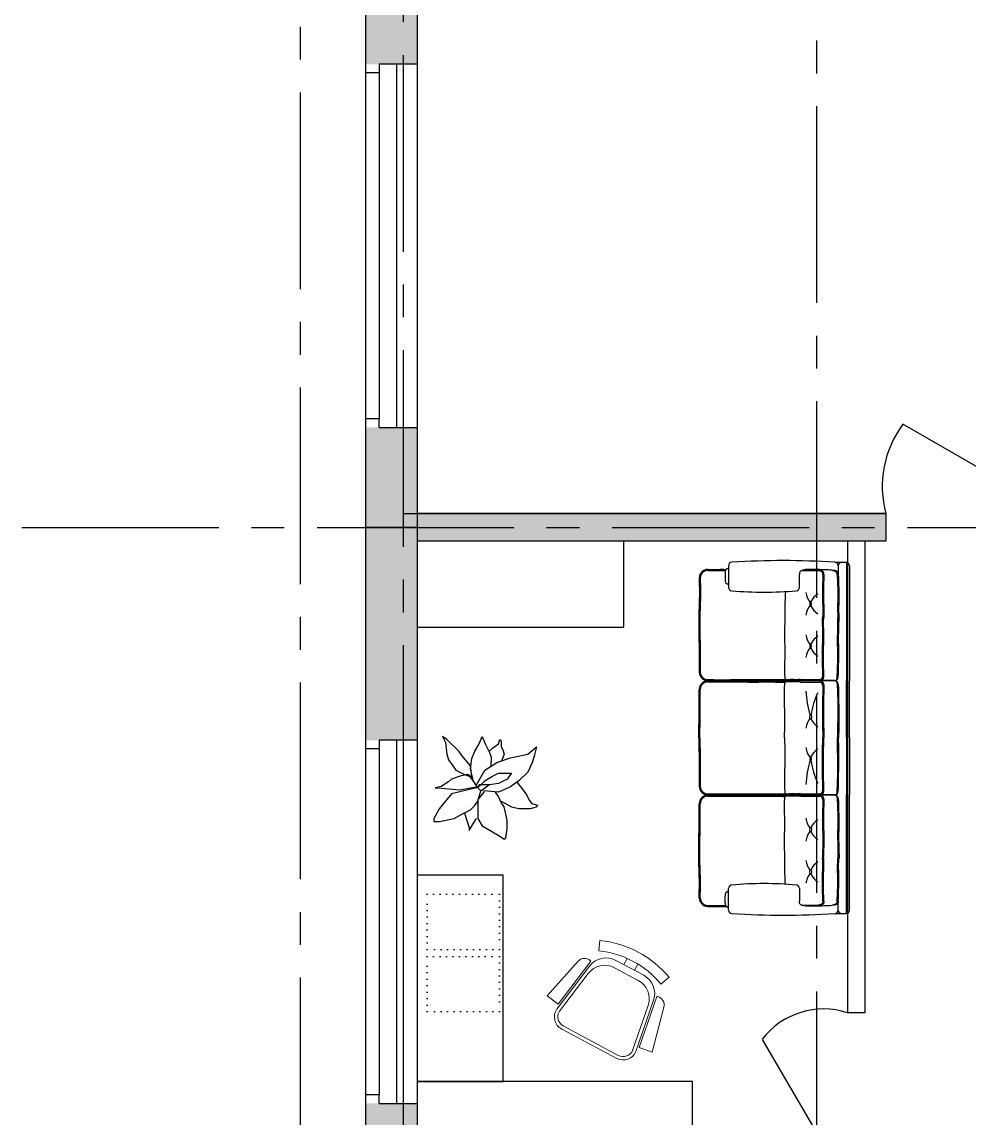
# Model space of a CAD drawing. Header units: millimetres. Extents: x -257254 to 390979, y -202328 to 355504.
# Drawn here: x 90014 to 95515, y 84244 to 90613 of the extents above; entities that cross this region are included whole.
import ezdxf

# ---------------------------------------------------------------- set-up
doc = ezdxf.new("R2010")
doc.units = ezdxf.units.MM
doc.linetypes.add('CENTER2', pattern=[28.575, 19.05, -3.175, 3.175, -3.175])
doc.linetypes.add('DOT2', pattern=[0.125, 0, -0.125])
doc.layers.get('0').update_dxf_attribs({"lineweight": 25})
for name, color, linetype in [('МЕБЕЛЬ', 104, 'Continuous'), ('Окна', 4, 'Continuous'), ('оси', 1, 'CENTER2')]:
    doc.layers.add(name, color=color, linetype=linetype)

msp = doc.modelspace()

# ---------------------------------------------------------------- hatches: boundary and pattern name
h = msp.add_hatch()
h.set_pattern_fill('AR-SAND', color=256, scale=5)
h.paths.add_polyline_path([(100929.24832, 88821.75325), (100850.70266, 88821.69861), (100850.01028, 88771.69811), (100628.78247, 88771.54421), (100629.02596, 88096.14076), (100929.02596, 88096.14076)])
h.paths.add_polyline_path([(92309.02596, 95656.14076), (92009.02596, 95656.14076), (92009.02596, 90976.14076), (92309.02596, 90976.14076)])
h.paths.add_polyline_path([(92309.02596, 90976.14076), (92009.02596, 90976.14076), (92009.02596, 90317.36501), (92009.02596, 90317.36501), (92009.02596, 90367.36501), (92309.02596, 90367.36501)])
h.paths.add_polyline_path([(92309.02596, 88257.36501), (92009.02596, 88257.36501), (92009.02596, 88307.36501), (92009.02596, 88307.36501), (92009.02596, 87676.14076), (92309.02596, 87676.14076)])
h.paths.add_polyline_path([(92309.02596, 87676.14076), (92009.02596, 87676.14076), (92009.02596, 86389.24498), (92009.02596, 86389.24498), (92009.02596, 86439.24498), (92309.02596, 86439.24498)])
h.paths.add_polyline_path([(92309.02596, 84329.24498), (92009.02596, 84329.24498), (92009.02596, 84379.24498), (92009.02596, 83476.14076), (92309.02596, 83476.14076)])
h.paths.add_polyline_path([(92309.02596, 83396.14076), (92229.02596, 83476.14076), (92009.02596, 83476.14076), (92009.02596, 82389.04443), (92009.02596, 82389.04443), (92009.02596, 82439.04443), (92309.02596, 82439.04443)])
h.paths.add_polyline_path([(92309.02596, 80329.04443), (92009.02596, 80329.04443), (92009.02596, 80379.04443), (92009.02596, 79356.14076), (92229.02596, 79356.14076), (92309.02596, 79856.14076)])
h.paths.add_polyline_path([(100928.64347, 80421.75283), (100849.8365, 80421.698), (100849.87129, 80371.69802), (100628.64347, 80371.54411), (100629.02596, 79356.14076), (100929.02596, 79356.14076)])
h.paths.add_polyline_path([(100929.02596, 83056.14076), (100629.02596, 83056.14076), (100628.62097, 82641.54475), (100847.95654, 82641.69733), (100848.32688, 82591.69758), (100928.95652, 82591.75367)])
h.paths.add_polyline_path([(100929.02596, 91456.14076), (100629.02596, 91456.14076), (100629.02596, 91141.54495), (100848.36153, 91141.69754), (100848.39631, 91091.69755), (100929.02596, 91091.75364)])
at = {"ltscale": 50}
h = msp.add_hatch(color=256, dxfattribs=at)
h.dxf.hatch_style = 1
h.paths.add_polyline_path([(94329.02596, 87756.14076), (93083.39511, 87756.14076), (92309.02596, 87756.14076), (92309.02596, 87676.14076), (94329.02596, 87676.14076)])
h.paths.add_polyline_path([(94329.02596, 87676.14076), (92309.02596, 87676.14076), (92309.02596, 87596.14076), (93083.39511, 87596.14076), (94329.02596, 87596.14076)])
h.paths.add_polyline_path([(95031.69053, 87756.14076), (94329.02596, 87756.14076), (94329.02596, 87676.14076), (95031.69053, 87676.14076)])
h.paths.add_polyline_path([(95031.69053, 87676.14076), (94329.02596, 87676.14076), (94329.02596, 87596.14076), (95031.69053, 87596.14076)])
h.paths.add_polyline_path([(96349.02596, 87756.14076), (96031.69053, 87756.14076), (96031.69053, 87676.14076), (96349.02596, 87676.14076)])
h.paths.add_polyline_path([(96349.02596, 87676.14076), (96031.69053, 87676.14076), (96031.69053, 87596.14076), (96349.02596, 87596.14076)])
h.paths.add_polyline_path([(98149.02596, 83556.14076), (97659.02596, 83556.14076), (97659.02596, 83476.14076), (98149.02596, 83476.14076)])
h.paths.add_polyline_path([(100548.53891, 83556.14076), (99638.88258, 83556.14076), (98309.02596, 83556.14076), (98309.02596, 83476.14076), (100548.53891, 83476.14076)])
h.paths.add_polyline_path([(100548.53891, 83476.14076), (98309.02596, 83476.14076), (98309.02596, 83396.14076), (100548.53891, 83396.14076)])
h.paths.add_polyline_path([(98309.02596, 83866.14076), (98229.02596, 83866.14076), (98229.02596, 83556.14076), (98309.02596, 83556.14076)])
h.paths.add_polyline_path([(98229.02596, 83866.14076), (98149.02596, 83866.14076), (98149.02596, 83556.14076), (98229.02596, 83556.14076)])
h.paths.add_polyline_path([(98149.02596, 83476.14076), (97659.02596, 83476.14076), (97659.02596, 83396.14076), (98149.02596, 83396.14076)])
h.paths.add_polyline_path([(98149.02596, 87676.14076), (98149.02596, 87756.14076), (96509.02596, 87756.14076), (96509.02596, 87676.14076)])
h.paths.add_polyline_path([(98309.02596, 87756.14076), (98309.02596, 87676.14076), (100549.02596, 87676.14076), (100549.02596, 87756.14076)])
h.paths.add_polyline_path([(98149.02596, 87596.14076), (98149.02596, 87676.14076), (96509.02596, 87676.14076), (96509.02596, 87596.14076)])
h.paths.add_polyline_path([(98309.02596, 87676.14076), (98309.02596, 87596.14076), (100549.02596, 87596.14076), (100549.02596, 87676.14076)])

# ---------------------------------------------------------------- linework, layer by layer
at = {"ltscale": 20}
for p, q in [((92309.02596, 96156.14076), (92309.02596, 83396.14076)), ((92009.02596, 95656.14076), (92009.02596, 78856.14076)), ((96031.69053, 87756.14076), (95130.86332, 88276.23359)), ((93163.39511, 87756.14076), (92309.02596, 87756.14076)), ((95031.69053, 87756.14076), (93083.39511, 87756.14076)), ((95031.69053, 87756.14076), (95031.69053, 87596.14076)), ((93163.39511, 87596.14076), (92309.02596, 87596.14076)), ((95031.69053, 87596.14076), (93083.39511, 87596.14076)), ((95031.69053, 87596.14076), (94749.02596, 87596.14076))]:
    msp.add_line(p, q, dxfattribs=at)
for p, q in [((92229.02596, 87756.14076), (95031.69053, 87756.14076)), ((94809.02596, 83856.14076), (94315.12163, 84700.78883))]:
    msp.add_line(p, q)
at = {"ltscale": 50}
for p, q in [((94329.02596, 87756.14076), (94409.02596, 87756.14076)), ((94809.02596, 87596.14076), (94809.02596, 84856.14076)), ((94909.02596, 87596.14076), (94909.02596, 84856.14076)), ((94909.02596, 84856.14076), (94809.02596, 84856.14076))]:
    msp.add_line(p, q, dxfattribs=at)
at = {"lineweight": 35, "ltscale": 50}
msp.add_line((92009.02596, 87676.14076), (92309.02596, 87676.14076), dxfattribs=at)
for centre, radius, start, end in [((95620.30136, 87913.40445), 609.2574, 143.449800684, 194.958749954), ((94670.91508, 84425.28896), 452.44656, 72.226587032, 142.123169726)]:
    msp.add_arc(centre, radius, start, end)
at = {"layer": 'МЕБЕЛЬ', "color": 33}
msp.add_line((93509.02596, 87096.14076), (93509.02596, 87596.14076), dxfattribs=at)
at = {"layer": 'МЕБЕЛЬ', "ltscale": 60}
for p, q in [((94737.87622, 87473.23965), (94801.02596, 87473.12237)), ((94803.02596, 87473.02211), (94803.02596, 86784.93658)), ((94809.02596, 87471.45267), (94809.02596, 86784.93658)), ((94097.70881, 87411.87654), (94097.70881, 87370.69386)), ((94117.73201, 87453.39916), (94117.73201, 87327.8845)), ((94530.90169, 87327.8845), (94530.90169, 87401.50715)), ((94542.49633, 87425.64537), (94640.5876, 87425.3127)), ((94755.35526, 87453.12237), (94755.35526, 87401.23036)), ((94821.02596, 87453.12237), (94821.02596, 86784.93658)), ((94536.61883, 86792.3644), (94645.98426, 86792.3644)), ((94536.61883, 86777.50876), (94645.98426, 86777.50876)), ((94735.35526, 86784.18891), (94735.35526, 86785.62706)), ((94803.02596, 86452.94655), (94803.02596, 86784.93658)), ((94809.02596, 86452.94655), (94809.02596, 86784.93658)), ((94821.02596, 86452.94655), (94821.02596, 86784.93658)), ((94803.02596, 86452.94655), (94803.02596, 86120.95652)), ((94809.02596, 86452.94655), (94809.02596, 86120.95652)), ((94821.02596, 86452.94655), (94821.02596, 86120.95652)), ((94536.61883, 86128.38434), (94645.98426, 86128.38434)), ((94735.35526, 86121.70419), (94735.35526, 86120.26604)), ((94803.02596, 85432.87098), (94803.02596, 86120.95652)), ((94809.02596, 85434.44043), (94809.02596, 86120.95652)), ((94821.02596, 85452.77073), (94821.02596, 86120.95652)), ((94536.61883, 86113.5287), (94645.98426, 86113.5287)), ((94117.73201, 85452.49394), (94117.73201, 85578.0086)), ((94530.90169, 85578.0086), (94530.90169, 85504.38594)), ((94097.70881, 85494.01656), (94097.70881, 85535.19923)), ((94755.35526, 85452.77073), (94755.35526, 85504.66274)), ((94542.49633, 85480.24773), (94640.5876, 85480.5804)), ((94737.87622, 85432.65345), (94801.02596, 85432.77073))]:
    msp.add_line(p, q, dxfattribs=at)
at = {"layer": 'МЕБЕЛЬ'}
for p, q in [((92309.02596, 87096.14076), (93509.02596, 87096.14076)), ((92809.02596, 85656.14076), (92309.02596, 85656.14076)), ((92309.02596, 85656.14076), (92309.02596, 84456.14076)), ((92809.02596, 84456.14076), (92809.02596, 85656.14076)), ((92309.02596, 84456.14076), (92809.02596, 84456.14076)), ((93909.02596, 84456.14076), (92309.02596, 84456.14076)), ((93909.02596, 83556.14076), (93909.02596, 84456.14076))]:
    msp.add_line(p, q, dxfattribs=at)
at = {"layer": 'МЕБЕЛЬ', "ltscale": 300}
for p, q in [((92457.51303, 86460.78773), (92474.31303, 86426.58773)), ((92482.71303, 86443.98773), (92457.51303, 86460.78773)), ((92551.11303, 86375.58773), (92482.71303, 86443.98773)), ((92670.51303, 86418.18773), (92687.31303, 86460.78773)), ((92687.31303, 86460.78773), (92704.71303, 86418.18773)), ((92781.51303, 86418.18773), (92789.91303, 86443.98773)), ((92789.91303, 86443.98773), (92798.31303, 86434.98773)), ((92474.31303, 86426.58773), (92482.71303, 86358.78773)), ((92568.51303, 86349.78773), (92551.11303, 86375.58773)), ((92627.91303, 86332.98773), (92644.71303, 86375.58773)), ((92644.71303, 86375.58773), (92670.51303, 86418.18773)), ((92704.71303, 86418.18773), (92729.91303, 86367.18773)), ((92729.91303, 86375.58773), (92747.31303, 86392.38773)), ((92747.31303, 86392.38773), (92781.51303, 86418.18773)), ((92798.31303, 86434.98773), (92798.31303, 86401.38773)), ((92798.31303, 86401.38773), (92806.71303, 86383.98773)), ((92806.71303, 86383.98773), (92815.71303, 86358.78773)), ((92951.91303, 86358.78773), (93002.91303, 86401.38773)), ((93002.91303, 86401.38773), (92990.91303, 86353.58773)), ((92482.71303, 86358.78773), (92491.71303, 86324.58773)), ((92491.71303, 86324.58773), (92516.91303, 86290.38773)), ((92619.51303, 86290.38773), (92568.51303, 86349.78773)), ((92619.51303, 86273.58773), (92627.91303, 86332.98773)), ((92729.91303, 86367.18773), (92738.91303, 86341.38773)), ((92738.91303, 86341.38773), (92736.91303, 86288.58773)), ((92771.91303, 86309.58773), (92851.91303, 86337.58773)), ((92815.71303, 86358.78773), (92798.91303, 86318.58773)), ((92851.91303, 86337.58773), (92951.91303, 86358.78773)), ((92978.91303, 86313.58773), (92952.91303, 86253.58773)), ((92990.91303, 86353.58773), (92978.91303, 86313.58773)), ((92516.91303, 86290.38773), (92534.31303, 86264.58773)), ((92534.31303, 86264.58773), (92585.31303, 86239.38773)), ((92627.91303, 86230.98773), (92619.51303, 86290.38773)), ((92636.31303, 86196.78773), (92619.51303, 86273.58773)), ((92653.71303, 86179.98773), (92702.91303, 86264.58773)), ((92702.91303, 86264.58773), (92771.91303, 86309.58773)), ((92747.31303, 86230.98773), (92781.51303, 86247.78773)), ((92781.51303, 86247.78773), (92824.11303, 86247.78773)), ((92824.11303, 86247.78773), (92858.31303, 86247.78773)), ((92858.31303, 86247.78773), (92832.51303, 86213.58773)), ((92952.91303, 86253.58773), (92901.91303, 86204.58773)), ((92491.71303, 86196.78773), (92449.11303, 86170.98773)), ((92508.51303, 86213.58773), (92491.71303, 86196.78773)), ((92559.51303, 86230.98773), (92508.51303, 86213.58773)), ((92602.11303, 86239.38773), (92559.51303, 86230.98773)), ((92585.31303, 86239.38773), (92611.11303, 86230.98773)), ((92631.91303, 86220.58773), (92602.11303, 86239.38773)), ((92611.11303, 86230.98773), (92627.91303, 86213.58773)), ((92627.91303, 86213.58773), (92658.91303, 86166.58773)), ((92670.51303, 86170.98773), (92704.71303, 86205.18773)), ((92704.71303, 86205.18773), (92747.31303, 86230.98773)), ((92781.51303, 86188.38773), (92729.91303, 86179.98773)), ((92832.51303, 86213.58773), (92781.51303, 86188.38773)), ((92901.91303, 86204.58773), (92851.91303, 86168.58773)), ((92920.91303, 86157.58773), (92889.91303, 86195.58773)), ((92449.11303, 86170.98773), (92414.91303, 86162.58773)), ((92414.91303, 86162.58773), (92431.71303, 86162.58773)), ((92431.71303, 86162.58773), (92555.91303, 86151.58773)), ((92508.51303, 86128.38773), (92482.71303, 86094.78773)), ((92653.71303, 86162.58773), (92508.51303, 86128.38773)), ((92555.91303, 86151.58773), (92619.51303, 86162.58773)), ((92619.51303, 86162.58773), (92662.11303, 86170.98773)), ((92662.11303, 86170.98773), (92653.71303, 86162.58773)), ((92670.51303, 86179.98773), (92662.11303, 86162.58773)), ((92662.11303, 86162.58773), (92678.91303, 86145.78773)), ((92662.11303, 86085.78773), (92678.91303, 86145.78773)), ((92696.31303, 86137.38773), (92662.11303, 86094.78773)), ((92678.91303, 86179.98773), (92670.51303, 86179.98773)), ((92696.31303, 86179.98773), (92678.91303, 86179.98773)), ((92678.91303, 86145.78773), (92724.91303, 86179.58773)), ((92729.91303, 86179.98773), (92696.31303, 86179.98773)), ((92696.31303, 86145.78773), (92696.31303, 86137.38773)), ((92781.51303, 86137.38773), (92696.31303, 86145.78773)), ((92781.51303, 86111.58773), (92764.11303, 86137.38773)), ((92851.91303, 86168.58773), (92781.51303, 86137.38773)), ((92943.51303, 86128.38773), (92920.91303, 86157.58773)), ((92960.31303, 86094.78773), (92943.51303, 86128.38773)), ((92482.71303, 86094.78773), (92440.11303, 86043.18773)), ((92619.51303, 86034.78773), (92644.71303, 86060.58773)), ((92644.71303, 86060.58773), (92662.11303, 86085.78773)), ((92662.11303, 86094.78773), (92662.11303, 86043.18773)), ((92798.31303, 86077.38773), (92781.51303, 86111.58773)), ((92798.31303, 86085.78773), (92858.31303, 86052.18773)), ((92815.71303, 86052.18773), (92798.31303, 86077.38773)), ((92977.71303, 86068.98773), (92960.31303, 86094.78773)), ((93011.31303, 86060.58773), (92977.71303, 86068.98773)), ((93002.91303, 86052.18773), (93011.31303, 86060.58773)), ((92440.11303, 86043.18773), (92406.51303, 85983.78773)), ((92525.31303, 85983.78773), (92568.51303, 86009.58773)), ((92568.51303, 86009.58773), (92619.51303, 86034.78773)), ((92585.31303, 86017.98773), (92593.71303, 85983.78773)), ((92662.11303, 86043.18773), (92662.11303, 85983.78773)), ((92824.11303, 86009.58773), (92815.71303, 86052.18773)), ((92832.51303, 85975.38773), (92824.11303, 86009.58773)), ((92858.31303, 86052.18773), (92900.91303, 86043.18773)), ((92900.91303, 86043.18773), (92968.71303, 86043.18773)), ((92968.71303, 86043.18773), (93002.91303, 86052.18773)), ((92406.51303, 85966.98773), (92440.11303, 85966.98773)), ((92440.11303, 85966.98773), (92525.31303, 85983.78773)), ((92593.71303, 85983.78773), (92611.11303, 85932.78773)), ((92611.11303, 85915.38773), (92636.31303, 85957.98773)), ((92611.11303, 85932.78773), (92611.11303, 85915.38773)), ((92636.31303, 85957.98773), (92653.71303, 85983.78773)), ((92662.11303, 85983.78773), (92687.31303, 85941.18773)), ((92687.31303, 85941.18773), (92747.31303, 85906.98773)), ((92832.51303, 85924.38773), (92832.51303, 85975.38773)), ((92747.31303, 85906.98773), (92789.91303, 85881.78773)), ((92789.91303, 85881.78773), (92815.71303, 85864.38773)), ((92815.71303, 85864.38773), (92824.11303, 85872.78773)), ((92824.11303, 85872.78773), (92832.51303, 85924.38773))]:
    msp.add_line(p, q, dxfattribs=at)
at = {"layer": 'МЕБЕЛЬ', "linetype": 'DOT2', "ltscale": 300}
for p, q in [((92367.02596, 85224.14076), (92367.02596, 85544.14076)), ((92367.02596, 85544.14076), (92787.02596, 85544.14076)), ((92787.02596, 85544.14076), (92787.02596, 85224.14076)), ((92787.02596, 85224.14076), (92367.02596, 85224.14076)), ((92367.02596, 84863.14076), (92367.02596, 85183.14076)), ((92367.02596, 85183.14076), (92787.02596, 85183.14076)), ((92787.02596, 85183.14076), (92787.02596, 84863.14076)), ((92787.02596, 84863.14076), (92367.02596, 84863.14076))]:
    msp.add_line(p, q, dxfattribs=at)
at = {"layer": 'МЕБЕЛЬ', "lineweight": 9}
for p, q in [((93364.98578, 85215.12535), (93371.34642, 85275.99964)), ((93528.93134, 85171.29746), (93509.6721, 85135.23716)), ((93244.34421, 85154.94582), (93064.33465, 84953.21001)), ((93120.06144, 84876.19807), (93310.67236, 85127.04907)), ((93128.03201, 84904.80912), (93318.64293, 85155.66012)), ((93318.64293, 85155.66012), (93314.94065, 85158.96367)), ((93594.05568, 85043.06519), (93455.1585, 85117.24799)), ((93625.6115, 85073.31576), (93462.75086, 85160.29706)), ((93590.63082, 85138.97163), (93571.11108, 85102.42357)), ((93135.98578, 84864.09784), (93303.08, 85083.99999)), ((93725.54867, 85022.55439), (93772.60402, 85061.69428)), ((93128.03201, 84904.80912), (93064.33465, 84953.21001)), ((93580.07396, 84630.51263), (93682.55333, 84928.4333)), ((93599.42, 84653.04822), (93701.89938, 84950.96889)), ((93701.89938, 84950.96889), (93706.70389, 84949.7291)), ((93561.16157, 84637.01815), (93650.99751, 84898.18273)), ((93742.62491, 84888.82196), (93675.06953, 84627.02613)), ((93468.41951, 84590.42608), (93148.83902, 84761.10898)), ((93477.84159, 84608.06763), (93158.2611, 84778.75053)), ((93599.42, 84653.04822), (93675.06953, 84627.02613))]:
    msp.add_line(p, q, dxfattribs=at)
at = {"layer": 'МЕБЕЛЬ', "ltscale": 60}
for centre, radius, start, end in [((94137.73201, 87453.39916), 20, 90, 180), ((94436.54363, 82802.10838), 4680.83817, 86.339908787, 93.660091213), ((94735.35526, 87453.39916), 20, 0, 90), ((94775.35526, 87453.12237), 20, 90, 180), ((94801.02596, 87453.12237), 20, 0, 90), ((93997.70881, 87382.0441), 50, 90, 180), ((93997.70881, 87382.0441), 44, 90, 180), ((94123.33088, 87413.38419), 25.66639, 102.599817018, 183.367502609), ((94123.33088, 87369.18622), 25.66639, 176.632497391, 257.400182982), ((94137.73201, 87327.8845), 20, 180, 270), ((94324.31685, 89426.66413), 2126.97932, 264.967378083, 275.032621917), ((94510.90169, 87327.8845), 20, 270, 0), ((94668.44568, 87307.56286), 101.1392, 185.42702206, 220.276979686), ((94680.26194, 87213.97775), 87.12676, 119.711018408, 160.258637087), ((94668.44568, 87155.95883), 101.1392, 139.723020314, 174.57297794), ((94680.26194, 87249.54394), 87.12676, 199.741362913, 240.288981592), ((94668.44568, 87061.91134), 101.1392, 185.42702206, 220.276979686), ((94680.26194, 86968.32623), 87.12676, 119.711018408, 160.258637087), ((94668.44568, 86910.30731), 101.1392, 139.723020314, 174.57297794), ((94680.26194, 87003.89242), 87.12676, 199.741362913, 240.288981592), ((93997.70881, 86835.57308), 50, 180, 270), ((93997.70881, 86835.57308), 44, 180, 270), ((93997.70881, 86734.30008), 50, 90, 180), ((93997.70881, 86734.30008), 44, 90, 180), ((94645.98426, 86812.3644), 20, 270, 0), ((94645.98426, 86757.50876), 20, 0, 90), ((94651.98426, 86806.3644), 20, 270, 0), ((94651.98426, 86763.50876), 20, 0, 90), ((94735.35526, 86805.68426), 20, 270, 0), ((94735.35526, 86799.51685), 13.8326, 270, 0), ((94735.35526, 86770.35631), 13.8326, 0, 90), ((94735.35526, 86764.18891), 20, 0, 90), ((95096.11208, 86743.27558), 528.70377, 182.08948957, 197.284431623), ((95012.95972, 86531.85724), 418.40927, 153.942669101, 172.369066603), ((94668.44568, 86499.97029), 101.1392, 139.723020314, 174.57297794), ((94680.26194, 86593.5554), 87.12676, 199.741362913, 240.288981592), ((94668.44568, 86405.92281), 101.1392, 185.42702206, 220.276979686), ((94680.26194, 86312.3377), 87.12676, 119.711018408, 160.258637087), ((95096.11208, 86162.61752), 528.70377, 162.715568377, 177.91051043), ((95012.95972, 86374.03586), 418.40927, 187.630933397, 206.057330899), ((93997.70881, 86171.59302), 50, 180, 270), ((93997.70881, 86070.32001), 50, 90, 180), ((93997.70881, 86171.59302), 44, 180, 270), ((94645.98426, 86148.38434), 20, 270, 0), ((94651.98426, 86142.38434), 20, 270, 0), ((94651.98426, 86099.5287), 20, 0, 90), ((94735.35526, 86141.70419), 20, 270, 0), ((94735.35526, 86135.53679), 13.8326, 270, 0), ((94735.35526, 86100.20884), 20, 0, 90), ((94735.35526, 86106.37625), 13.8326, 0, 90), ((93997.70881, 86070.32001), 44, 90, 180), ((94645.98426, 86093.5287), 20, 0, 90), ((94668.44568, 85995.58579), 101.1392, 185.42702206, 220.276979686), ((94680.26194, 85902.00068), 87.12676, 119.711018408, 160.258637087), ((94668.44568, 85843.98175), 101.1392, 139.723020314, 174.57297794), ((94680.26194, 85937.56686), 87.12676, 199.741362913, 240.288981592), ((94668.44568, 85749.93427), 101.1392, 185.42702206, 220.276979686), ((94680.26194, 85656.34916), 87.12676, 119.711018408, 160.258637087), ((94668.44568, 85598.33024), 101.1392, 139.723020314, 174.57297794), ((94680.26194, 85691.91535), 87.12676, 199.741362913, 240.288981592), ((94123.33088, 85536.70688), 25.66639, 102.599817018, 183.367502609), ((94137.73201, 85578.0086), 20, 90, 180), ((94324.31685, 83479.22897), 2126.97932, 84.967378083, 95.032621917), ((94510.90169, 85578.0086), 20, 0, 90), ((93997.70881, 85523.849), 50, 180, 270), ((93997.70881, 85523.849), 44, 180, 270), ((94123.33088, 85492.50891), 25.66639, 176.632497391, 257.400182982), ((94137.73201, 85452.49394), 20, 180, 270), ((94436.54363, 90103.78472), 4680.83817, 266.339908787, 273.660091213), ((94735.35526, 85452.49394), 20, 270, 0), ((94775.35526, 85452.77073), 20, 180, 270), ((94801.02596, 85452.77073), 20, 270, 0)]:
    msp.add_arc(centre, radius, start, end, dxfattribs=at)
at = {"layer": 'МЕБЕЛЬ', "lineweight": 9}
for centre, radius, start, end in [((93308.62927, 84675.76753), 603.49982, 39.753140299, 84.034914649), ((93281.65136, 85121.65653), 50, 48.257356715, 138.257356715), ((93406.2184, 85054.44773), 120, 61.894027473, 142.77035501), ((93308.62927, 84675.76753), 542.29412, 39.753140299, 84.034914649), ((93398.62604, 85011.39865), 120, 61.894027473, 142.77035501), ((93537.52322, 84937.21586), 120, 341.017699937, 61.894027473), ((93569.07904, 84967.46643), 120, 341.017699937, 61.894027473), ((93694.21082, 84901.31502), 50, 345.530698231, 75.530698231), ((93186.52733, 84831.6752), 80, 146.183434336, 241.894027473), ((93186.52733, 84831.6752), 60, 146.183434336, 241.894027473), ((93506.10782, 84660.9923), 80, 241.894027473, 337.604620611), ((93506.10782, 84660.9923), 60, 241.894027473, 337.604620611)]:
    msp.add_arc(centre, radius, start, end, dxfattribs=at)
at = {"layer": 'МЕБЕЛЬ', "ltscale": 60, "extrusion": (0, 0, -1)}
for centre in [(94594.94671, 87231.76084), (94594.94671, 86986.10933), (94594.94671, 86330.12079)]:
    msp.add_ellipse(centre, major_axis=(0, 16), ratio=0.3016232448, start_param=-1.5707963268, end_param=4.7123889804, dxfattribs=at)
at = {"layer": 'МЕБЕЛЬ', "ltscale": 60}
for centre in [(94594.94671, 86575.77231), (94594.94671, 85919.78377), (94594.94671, 85674.13226)]:
    msp.add_ellipse(centre, major_axis=(0, -16), ratio=0.3016232448, start_param=-1.5707963268, end_param=4.7123889804, dxfattribs=at)
for points, knots in [([(93997.70881, 87432.04609), (94029.00948, 87432.27588), (94065.13206, 87432.54106), (94101.25368, 87432.40801), (94106.07543, 87432.38454)], [0, 0, 0, 0, 9.3902129657, 10.83678278, 10.83678278, 10.83678278, 10.83678278]), ([(93997.70881, 87426.04609), (94029.00948, 87426.27588), (94063.51128, 87426.52916), (94098.0122, 87426.41915), (94101.21323, 87426.40622)], [0, 0, 0, 0, 9.3902129657, 10.3505485049, 10.3505485049, 10.3505485049, 10.3505485049]), ([(94666.60027, 87401.77928), (94666.6714, 87403.12597), (94666.7233, 87404.447), (94666.63778, 87407.14779), (94666.50317, 87408.50348), (94665.87503, 87411.04588), (94665.35622, 87412.27004), (94663.91862, 87414.49698), (94663.01873, 87415.5047), (94661.01299, 87417.36464), (94659.92634, 87418.19206), (94658.50012, 87419.15432), (94658.18967, 87419.3567), (94657.67874, 87419.6807), (94657.47893, 87419.80515), (94657.12537, 87420.02213), (94656.97169, 87420.11536), (94656.7166, 87420.26864), (94656.61518, 87420.32919), (94656.45019, 87420.42716), (94656.46126, 87420.42124), (94656.31615, 87420.50096), (94656.19684, 87420.56461), (94655.69463, 87420.81596), (94655.16698, 87421.06439), (94652.93931, 87421.9866), (94650.59373, 87422.83767), (94645.32749, 87424.26383), (94643.13287, 87424.79219), (94640.5876, 87425.3127)], [0.6291264674, 0.6291264674, 0.6291264674, 0.6291264674, 1.0191526006, 1.0191526006, 1.4139604491, 1.4139604491, 1.8087682975, 1.8087682975, 2.203576146, 2.203576146, 2.5983839944, 2.5983839944, 2.7071929769, 2.7071929769, 2.7768047964, 2.7768047964, 2.8302631812, 2.8302631812, 2.8655529665, 2.8655529665, 2.8876925478, 2.8876925478, 2.909832129, 2.909832129, 2.9541112915, 2.9541112915, 3.0426696165, 3.0426696165, 3.0916325138, 3.0916325138, 3.0916325138, 3.0916325138]), ([(94671.98386, 87401.49492), (94672.07135, 87403.15109), (94672.14312, 87404.94747), (94671.90162, 87408.98142), (94671.55764, 87411.24722), (94670.13021, 87414.73705), (94669.48363, 87415.88065), (94668.06007, 87417.90641), (94667.2748, 87418.81454), (94664.12491, 87421.98788), (94661.52624, 87423.68514), (94658.53857, 87425.4563), (94653.63335, 87428.14752), (94641.66772, 87430.59448)], [0.6291264674, 0.6291264674, 0.6291264674, 0.6291264674, 1.0943231526, 1.0943231526, 1.5951502485, 1.5951502485, 1.8583768918, 1.8583768918, 2.1216035352, 2.1216035352, 2.8706248435, 2.8706248435, 3.0916325138, 3.0916325138, 3.0916325138, 3.0916325138]), ([(94666.60027, 87401.77928), (94664.67111, 87353.68462), (94662.19207, 87277.93881), (94667.17434, 87176.35681), (94664.36324, 87151.11299), (94664.30696, 87158.30216), (94664.36324, 87151.11299)], [0, 0, 0, 0, 12.532509895, 22.7269529125, 30.4814570296, 32.6389314705, 32.6389314705, 32.6389314705, 32.6389314705]), ([(94671.98426, 87401.50715), (94670.61723, 87359.73802), (94668.1382, 87283.9922), (94673.12047, 87182.4102), (94670.29337, 87142.96574), (94670.29818, 87142.40589), (94670.29337, 87142.96574)], [0, 0, 0, 0, 12.532509895, 22.7269529125, 30.4814570296, 30.6907530955, 30.6907530955, 30.6907530955, 30.6907530955]), ([(94748.48433, 87401.75165), (94748.55546, 87403.09834), (94748.60736, 87404.41937), (94748.52184, 87407.12016), (94748.38723, 87408.47585), (94747.75909, 87411.01825), (94747.24028, 87412.24241), (94745.80268, 87414.46935), (94744.90279, 87415.47707), (94742.89705, 87417.33701), (94741.8104, 87418.16443), (94740.38418, 87419.12669), (94740.07373, 87419.32907), (94739.5628, 87419.65307), (94739.36299, 87419.77752), (94739.00943, 87419.9945), (94738.85575, 87420.08773), (94738.60066, 87420.24101), (94738.49923, 87420.30156), (94738.33425, 87420.39953), (94738.34532, 87420.39361), (94738.20021, 87420.47333), (94738.0809, 87420.53698), (94737.57868, 87420.78833), (94737.05104, 87421.03676), (94734.82337, 87421.95897), (94732.47779, 87422.81004), (94727.21155, 87424.2362), (94725.01693, 87424.76456), (94722.47166, 87425.28506)], [0.6291264674, 0.6291264674, 0.6291264674, 0.6291264674, 1.0191526006, 1.0191526006, 1.4139604491, 1.4139604491, 1.8087682975, 1.8087682975, 2.203576146, 2.203576146, 2.5983839944, 2.5983839944, 2.7071929769, 2.7071929769, 2.7768047964, 2.7768047964, 2.8302631812, 2.8302631812, 2.8655529665, 2.8655529665, 2.8876925478, 2.8876925478, 2.909832129, 2.909832129, 2.9541112915, 2.9541112915, 3.0426696165, 3.0426696165, 3.0916325138, 3.0916325138, 3.0916325138, 3.0916325138]), ([(94748.48433, 87401.75165), (94751.63211, 87358.51302), (94754.00471, 87286.27201), (94750.19729, 87188.13194), (94753.91597, 87151.1944), (94753.91597, 87151.1944), (94753.91597, 87151.1944)], [4.135083339, 4.135083339, 4.135083339, 4.135083339, 15.6229277322, 25.8173707497, 33.5718748668, 36.9020005731, 36.9020005731, 36.9020005731, 36.9020005731]), ([(94755.35526, 87401.23036), (94757.09562, 87359.47511), (94760.25167, 87283.75448), (94756.17766, 87182.132), (94759.94336, 87151.1944), (94759.94336, 87151.1944), (94759.94336, 87151.1944)], [0, 0, 0, 0, 12.532509895, 22.7269529125, 30.4814570296, 33.2114202247, 33.2114202247, 33.2114202247, 33.2114202247]), ([(94448.07193, 87303.28812), (94446.33157, 87261.53287), (94443.17552, 87185.81224), (94447.24953, 87166.1798), (94441.61971, 87058.26677), (94446.69324, 86949.25163), (94442.22336, 86851.27124), (94444.74546, 86801.63917), (94445.78547, 86786.97396)], [0, 0, 0, 0, 12.532509895, 22.7269529125, 30.4814570296, 44.9231881917, 55.4361752957, 59.8497288365, 59.8497288365, 59.8497288365, 59.8497288365]), ([(94665.98426, 86812.3644), (94664.67111, 86866.71414), (94662.19207, 86942.45996), (94667.17434, 87044.04196), (94664.2786, 87111.05723), (94664.30696, 87144.08664), (94664.36324, 87151.27581)], [0, 0, 0, 0, 12.532509895, 22.7269529125, 30.4814570296, 32.6389314705, 32.6389314705, 32.6389314705, 32.6389314705]), ([(94671.98426, 86806.3644), (94670.61723, 86860.66075), (94668.1382, 86936.40656), (94673.12047, 87037.98856), (94670.25723, 87104.25143), (94670.25255, 87136.52877), (94670.29337, 87142.96574)], [0, 0, 0, 0, 12.532509895, 22.7269529125, 30.4814570296, 32.413189121, 32.413189121, 32.413189121, 32.413189121]), ([(94749.18785, 86799.51685), (94751.17822, 86849.26824), (94754.24962, 86927.8138), (94750.19729, 87032.26683), (94753.87676, 87103.16028), (94753.97959, 87140.09682), (94753.91597, 87151.1944)], [2.2415325651, 2.2415325651, 2.2415325651, 2.2415325651, 15.6229277322, 25.8173707497, 33.5718748668, 36.9020005731, 36.9020005731, 36.9020005731, 36.9020005731]), ([(94755.35526, 86805.68426), (94757.09562, 86860.92366), (94760.25167, 86936.64429), (94756.17766, 87038.26676), (94759.77186, 87107.16078), (94759.96523, 87142.09709), (94759.94336, 87151.1944)], [0, 0, 0, 0, 12.532509895, 22.7269529125, 30.4814570296, 33.2114202247, 33.2114202247, 33.2114202247, 33.2114202247]), ([(93997.70881, 86791.57308), (94029.00948, 86791.3433), (94108.02075, 86790.76325), (94239.32795, 86792.9658), (94358.15942, 86791.59093), (94429.26464, 86792.69114), (94448.07193, 86793.01292)], [0, 0, 0, 0, 9.3902129657, 23.7034051243, 39.3944722432, 45.0373480236, 45.0373480236, 45.0373480236, 45.0373480236]), ([(93997.70881, 86785.57308), (94029.00948, 86785.3433), (94108.02075, 86784.76325), (94239.32795, 86786.9658), (94358.15942, 86785.59093), (94429.26464, 86786.69114), (94448.07193, 86787.01292)], [0, 0, 0, 0, 9.3902129657, 23.7034051243, 39.3944722432, 45.0373480236, 45.0373480236, 45.0373480236, 45.0373480236]), ([(93997.70881, 86784.30008), (94029.00948, 86784.52986), (94108.02075, 86785.10991), (94239.32795, 86782.90736), (94358.15942, 86784.28223), (94429.26464, 86783.18202), (94448.07193, 86782.86024)], [0, 0, 0, 0, 9.3902129657, 23.7034051243, 39.3944722432, 45.0373480236, 45.0373480236, 45.0373480236, 45.0373480236]), ([(93997.70881, 86778.30008), (94029.00948, 86778.52986), (94108.02075, 86779.10991), (94239.32795, 86776.90736), (94358.15942, 86778.28223), (94429.26464, 86777.18202), (94448.07193, 86776.86024)], [0, 0, 0, 0, 9.3902129657, 23.7034051243, 39.3944722432, 45.0373480236, 45.0373480236, 45.0373480236, 45.0373480236]), ([(94443.6061, 86452.94655), (94443.96748, 86487.6616), (94446.00959, 86566.15717), (94442.22336, 86718.60192), (94444.74546, 86768.23399), (94445.78547, 86782.8992)], [34.9732028135, 34.9732028135, 34.9732028135, 34.9732028135, 44.9231881917, 55.4361752957, 59.8497288365, 59.8497288365, 59.8497288365, 59.8497288365]), ([(94735.35526, 86785.62706), (94709.18147, 86785.87927), (94630.70569, 86786.71661), (94533.41151, 86785.59093), (94462.30629, 86786.69114), (94443.49901, 86787.01292)], [15.850982835, 15.850982835, 15.850982835, 15.850982835, 23.7034051243, 39.3944722432, 45.0373480236, 45.0373480236, 45.0373480236, 45.0373480236]), ([(94735.35526, 86784.2461), (94709.18147, 86783.9939), (94630.70569, 86783.15655), (94533.41151, 86784.28223), (94462.30629, 86783.18202), (94443.49901, 86782.86024)], [15.850982835, 15.850982835, 15.850982835, 15.850982835, 23.7034051243, 39.3944722432, 45.0373480236, 45.0373480236, 45.0373480236, 45.0373480236]), ([(94665.98426, 86757.50876), (94664.67111, 86703.15902), (94662.37929, 86557.33531), (94665.3811, 86481.59096), (94665.71348, 86452.94655)], [0, 0, 0, 0, 12.532509895, 21.0106240859, 21.0106240859, 21.0106240859, 21.0106240859]), ([(94671.98426, 86763.50876), (94670.61723, 86709.21241), (94668.26, 86559.22625), (94671.50291, 86483.37731), (94671.71634, 86452.94655)], [0, 0, 0, 0, 12.532509895, 21.6103595643, 21.6103595643, 21.6103595643, 21.6103595643]), ([(94749.18785, 86770.35631), (94751.17822, 86720.60492), (94754.24962, 86642.05936), (94751.16799, 86500.2767), (94751.654, 86454.04295), (94751.6666, 86452.94655)], [2.2415325651, 2.2415325651, 2.2415325651, 2.2415325651, 15.6229277322, 25.8173707497, 26.067033571, 26.067033571, 26.067033571, 26.067033571]), ([(94755.35526, 86764.18891), (94757.09562, 86708.9495), (94760.09294, 86559.17066), (94757.50396, 86483.29789), (94757.55418, 86452.94655)], [0, 0, 0, 0, 12.532509895, 21.583936469, 21.583936469, 21.583936469, 21.583936469]), ([(93945.79751, 86452.94655), (93946.26461, 86515.9836), (93947.30529, 86609.76414), (93947.60917, 86703.55107), (93947.70881, 86734.30008)], [42.9110511951, 42.9110511951, 42.9110511951, 42.9110511951, 61.8224449431, 71.0471566895, 71.0471566895, 71.0471566895, 71.0471566895]), ([(93951.79751, 86452.94655), (93952.26461, 86515.9836), (93953.30529, 86609.76414), (93953.60917, 86703.55107), (93953.70881, 86734.30008)], [42.9110511951, 42.9110511951, 42.9110511951, 42.9110511951, 61.8224449431, 71.0471566895, 71.0471566895, 71.0471566895, 71.0471566895]), ([(93945.79751, 86452.94655), (93946.26461, 86389.9095), (93947.30529, 86296.12896), (93947.60917, 86202.34203), (93947.70881, 86171.59302)], [42.9110511951, 42.9110511951, 42.9110511951, 42.9110511951, 61.8224449431, 71.0471566895, 71.0471566895, 71.0471566895, 71.0471566895]), ([(93951.79751, 86452.94655), (93952.26461, 86389.9095), (93953.30529, 86296.12896), (93953.60917, 86202.34203), (93953.70881, 86171.59302)], [42.9110511951, 42.9110511951, 42.9110511951, 42.9110511951, 61.8224449431, 71.0471566895, 71.0471566895, 71.0471566895, 71.0471566895]), ([(94443.6061, 86452.94655), (94443.96748, 86418.2315), (94446.00959, 86339.73593), (94442.22336, 86187.29118), (94444.74546, 86137.65911), (94445.78547, 86122.9939)], [34.9732028135, 34.9732028135, 34.9732028135, 34.9732028135, 44.9231881917, 55.4361752957, 59.8497288365, 59.8497288365, 59.8497288365, 59.8497288365]), ([(94665.98426, 86148.38434), (94664.67111, 86202.73408), (94662.37929, 86348.55779), (94665.3811, 86424.30214), (94665.71348, 86452.94655)], [0, 0, 0, 0, 12.532509895, 21.0106240859, 21.0106240859, 21.0106240859, 21.0106240859]), ([(94671.98426, 86142.38434), (94670.61723, 86196.68069), (94668.26, 86346.66684), (94671.50291, 86422.51579), (94671.71634, 86452.94655)], [0, 0, 0, 0, 12.532509895, 21.6103595643, 21.6103595643, 21.6103595643, 21.6103595643]), ([(94749.18785, 86135.53679), (94751.17822, 86185.28817), (94754.24962, 86263.83374), (94751.16799, 86405.6164), (94751.654, 86451.85015), (94751.6666, 86452.94655)], [2.2415325651, 2.2415325651, 2.2415325651, 2.2415325651, 15.6229277322, 25.8173707497, 26.067033571, 26.067033571, 26.067033571, 26.067033571]), ([(94755.35526, 86141.70419), (94757.09562, 86196.94359), (94760.09294, 86346.72244), (94757.50396, 86422.59521), (94757.55418, 86452.94655)], [0, 0, 0, 0, 12.532509895, 21.583936469, 21.583936469, 21.583936469, 21.583936469]), ([(93997.70881, 86127.59302), (94029.00948, 86127.36324), (94108.02075, 86126.78319), (94239.32795, 86128.98573), (94358.15942, 86127.61087), (94429.26464, 86128.71108), (94448.07193, 86129.03286)], [0, 0, 0, 0, 9.3902129657, 23.7034051243, 39.3944722432, 45.0373480236, 45.0373480236, 45.0373480236, 45.0373480236]), ([(93997.70881, 86121.59302), (94029.00948, 86121.36324), (94108.02075, 86120.78319), (94239.32795, 86122.98573), (94358.15942, 86121.61087), (94429.26464, 86122.71108), (94448.07193, 86123.03286)], [0, 0, 0, 0, 9.3902129657, 23.7034051243, 39.3944722432, 45.0373480236, 45.0373480236, 45.0373480236, 45.0373480236]), ([(93997.70881, 86120.32001), (94029.00948, 86120.5498), (94108.02075, 86121.12984), (94239.32795, 86118.9273), (94358.15942, 86120.30217), (94429.26464, 86119.20196), (94448.07193, 86118.88018)], [0, 0, 0, 0, 9.3902129657, 23.7034051243, 39.3944722432, 45.0373480236, 45.0373480236, 45.0373480236, 45.0373480236]), ([(94735.35526, 86121.647), (94709.18147, 86121.8992), (94630.70569, 86122.73655), (94533.41151, 86121.61087), (94462.30629, 86122.71108), (94443.49901, 86123.03286)], [15.850982835, 15.850982835, 15.850982835, 15.850982835, 23.7034051243, 39.3944722432, 45.0373480236, 45.0373480236, 45.0373480236, 45.0373480236]), ([(94735.35526, 86120.26604), (94709.18147, 86120.01383), (94630.70569, 86119.17649), (94533.41151, 86120.30217), (94462.30629, 86119.20196), (94443.49901, 86118.88018)], [15.850982835, 15.850982835, 15.850982835, 15.850982835, 23.7034051243, 39.3944722432, 45.0373480236, 45.0373480236, 45.0373480236, 45.0373480236]), ([(93997.70881, 86114.32001), (94029.00948, 86114.5498), (94108.02075, 86115.12984), (94239.32795, 86112.9273), (94358.15942, 86114.30217), (94429.26464, 86113.20196), (94448.07193, 86112.88018)], [0, 0, 0, 0, 9.3902129657, 23.7034051243, 39.3944722432, 45.0373480236, 45.0373480236, 45.0373480236, 45.0373480236]), ([(94448.07193, 85602.60498), (94446.33157, 85644.36023), (94443.17552, 85720.08086), (94447.24953, 85739.7133), (94441.61971, 85847.62633), (94446.69324, 85956.64147), (94442.22336, 86054.62186), (94444.74546, 86104.25393), (94445.78547, 86118.91914)], [0, 0, 0, 0, 12.532509895, 22.7269529125, 30.4814570296, 44.9231881917, 55.4361752957, 59.8497288365, 59.8497288365, 59.8497288365, 59.8497288365]), ([(94665.98426, 86093.5287), (94664.67111, 86039.17895), (94662.19207, 85963.43314), (94667.17434, 85861.85114), (94664.2786, 85794.83587), (94664.30696, 85761.80646), (94664.36324, 85754.61729)], [0, 0, 0, 0, 12.532509895, 22.7269529125, 30.4814570296, 32.6389314705, 32.6389314705, 32.6389314705, 32.6389314705]), ([(94671.98426, 86099.5287), (94670.61723, 86045.23235), (94668.1382, 85969.48654), (94673.12047, 85867.90454), (94670.25723, 85801.64167), (94670.25255, 85769.36433), (94670.29337, 85762.92736)], [0, 0, 0, 0, 12.532509895, 22.7269529125, 30.4814570296, 32.413189121, 32.413189121, 32.413189121, 32.413189121]), ([(94749.18785, 86106.37625), (94751.17822, 86056.62486), (94754.24962, 85978.0793), (94750.19729, 85873.62627), (94753.87676, 85802.73282), (94753.97959, 85765.79628), (94753.91597, 85754.6987)], [2.2415325651, 2.2415325651, 2.2415325651, 2.2415325651, 15.6229277322, 25.8173707497, 33.5718748668, 36.9020005731, 36.9020005731, 36.9020005731, 36.9020005731]), ([(94755.35526, 86100.20884), (94757.09562, 86044.96944), (94760.25167, 85969.24881), (94756.17766, 85867.62634), (94759.77186, 85798.73232), (94759.96523, 85763.79601), (94759.94336, 85754.6987)], [0, 0, 0, 0, 12.532509895, 22.7269529125, 30.4814570296, 33.2114202247, 33.2114202247, 33.2114202247, 33.2114202247]), ([(94666.60027, 85504.11382), (94664.67111, 85552.20848), (94662.19207, 85627.95429), (94667.17434, 85729.53629), (94664.36324, 85754.78011), (94664.30696, 85747.59094), (94664.36324, 85754.78011)], [0, 0, 0, 0, 12.532509895, 22.7269529125, 30.4814570296, 32.6389314705, 32.6389314705, 32.6389314705, 32.6389314705]), ([(94671.98426, 85504.38594), (94670.61723, 85546.15508), (94668.1382, 85621.9009), (94673.12047, 85723.48289), (94670.29337, 85762.92736), (94670.29818, 85763.48721), (94670.29337, 85762.92736)], [0, 0, 0, 0, 12.532509895, 22.7269529125, 30.4814570296, 30.6907530955, 30.6907530955, 30.6907530955, 30.6907530955]), ([(94748.48433, 85504.14145), (94751.63211, 85547.38008), (94754.00471, 85619.62109), (94750.19729, 85717.76116), (94753.91597, 85754.6987), (94753.91597, 85754.6987), (94753.91597, 85754.6987)], [4.135083339, 4.135083339, 4.135083339, 4.135083339, 15.6229277322, 25.8173707497, 33.5718748668, 36.9020005731, 36.9020005731, 36.9020005731, 36.9020005731]), ([(94755.35526, 85504.66274), (94757.09562, 85546.41799), (94760.25167, 85622.13862), (94756.17766, 85723.76109), (94759.94336, 85754.6987), (94759.94336, 85754.6987), (94759.94336, 85754.6987)], [0, 0, 0, 0, 12.532509895, 22.7269529125, 30.4814570296, 33.2114202247, 33.2114202247, 33.2114202247, 33.2114202247]), ([(94666.60027, 85504.11382), (94666.6714, 85502.76713), (94666.7233, 85501.4461), (94666.63778, 85498.74531), (94666.50317, 85497.38962), (94665.87503, 85494.84722), (94665.35622, 85493.62306), (94663.91862, 85491.39612), (94663.01873, 85490.3884), (94661.01299, 85488.52846), (94659.92634, 85487.70104), (94658.50012, 85486.73877), (94658.18967, 85486.5364), (94657.67874, 85486.2124), (94657.47893, 85486.08794), (94657.12537, 85485.87097), (94656.97169, 85485.77774), (94656.7166, 85485.62446), (94656.61518, 85485.56391), (94656.45019, 85485.46594), (94656.46126, 85485.47186), (94656.31615, 85485.39213), (94656.19684, 85485.32849), (94655.69463, 85485.07714), (94655.16698, 85484.8287), (94652.93931, 85483.9065), (94650.59373, 85483.05543), (94645.32749, 85481.62927), (94643.13287, 85481.10091), (94640.5876, 85480.5804)], [0.6291264674, 0.6291264674, 0.6291264674, 0.6291264674, 1.0191526006, 1.0191526006, 1.4139604491, 1.4139604491, 1.8087682975, 1.8087682975, 2.203576146, 2.203576146, 2.5983839944, 2.5983839944, 2.7071929769, 2.7071929769, 2.7768047964, 2.7768047964, 2.8302631812, 2.8302631812, 2.8655529665, 2.8655529665, 2.8876925478, 2.8876925478, 2.909832129, 2.909832129, 2.9541112915, 2.9541112915, 3.0426696165, 3.0426696165, 3.0916325138, 3.0916325138, 3.0916325138, 3.0916325138]), ([(94671.98386, 85504.39818), (94672.07135, 85502.74201), (94672.14312, 85500.94562), (94671.90162, 85496.91168), (94671.55764, 85494.64588), (94670.13021, 85491.15605), (94669.48363, 85490.01245), (94668.06007, 85487.98668), (94667.2748, 85487.07856), (94664.12491, 85483.90522), (94661.52624, 85482.20796), (94658.53857, 85480.4368), (94653.63335, 85477.74558), (94641.66772, 85475.29862)], [0.6291264674, 0.6291264674, 0.6291264674, 0.6291264674, 1.0943231526, 1.0943231526, 1.5951502485, 1.5951502485, 1.8583768918, 1.8583768918, 2.1216035352, 2.1216035352, 2.8706248435, 2.8706248435, 3.0916325138, 3.0916325138, 3.0916325138, 3.0916325138]), ([(94748.48433, 85504.14145), (94748.55546, 85502.79476), (94748.60736, 85501.47373), (94748.52184, 85498.77294), (94748.38723, 85497.41725), (94747.75909, 85494.87485), (94747.24028, 85493.65069), (94745.80268, 85491.42375), (94744.90279, 85490.41603), (94742.89705, 85488.55609), (94741.8104, 85487.72867), (94740.38418, 85486.7664), (94740.07373, 85486.56403), (94739.5628, 85486.24003), (94739.36299, 85486.11558), (94739.00943, 85485.8986), (94738.85575, 85485.80537), (94738.60066, 85485.65209), (94738.49923, 85485.59154), (94738.33425, 85485.49357), (94738.34532, 85485.49949), (94738.20021, 85485.41977), (94738.0809, 85485.35612), (94737.57868, 85485.10477), (94737.05104, 85484.85634), (94734.82337, 85483.93413), (94732.47779, 85483.08306), (94727.21155, 85481.6569), (94725.01693, 85481.12854), (94722.47166, 85480.60803)], [0.6291264674, 0.6291264674, 0.6291264674, 0.6291264674, 1.0191526006, 1.0191526006, 1.4139604491, 1.4139604491, 1.8087682975, 1.8087682975, 2.203576146, 2.203576146, 2.5983839944, 2.5983839944, 2.7071929769, 2.7071929769, 2.7768047964, 2.7768047964, 2.8302631812, 2.8302631812, 2.8655529665, 2.8655529665, 2.8876925478, 2.8876925478, 2.909832129, 2.909832129, 2.9541112915, 2.9541112915, 3.0426696165, 3.0426696165, 3.0916325138, 3.0916325138, 3.0916325138, 3.0916325138]), ([(93997.70881, 85479.84701), (94029.00948, 85479.61722), (94063.51128, 85479.36394), (94098.0122, 85479.47395), (94101.21323, 85479.48688)], [0, 0, 0, 0, 9.3902129657, 10.3505485049, 10.3505485049, 10.3505485049, 10.3505485049]), ([(93997.70881, 85473.84701), (94029.00948, 85473.61722), (94065.13206, 85473.35204), (94101.25368, 85473.48509), (94106.07543, 85473.50856)], [0, 0, 0, 0, 9.3902129657, 10.83678278, 10.83678278, 10.83678278, 10.83678278])]:
    msp.add_open_spline(points, degree=3, knots=knots, dxfattribs=at)
for points in [[(94755.35526, 87401.23036), (94751.9848, 87417.13906), (94728.60426, 87425.72978), (94686.75865, 87429.27845), (94581.78997, 87431.05454), (94548.45533, 87427.85899), (94532.85187, 87417.92279), (94530.90169, 87401.50715)], [(93947.70881, 87382.0441), (93947.33071, 87217.23923), (93945.58407, 87176.00858), (93945.58407, 87066.77039), (93947.33071, 86927.81943), (93947.70881, 86835.57308)], [(93953.70881, 87382.0441), (93953.33071, 87217.23923), (93951.58407, 87176.00858), (93951.58407, 87066.77039), (93953.33071, 86927.81943), (93953.70881, 86835.57308)], [(94536.61883, 86792.3644), (94513.53229, 86790.85751), (94485.30449, 86791.89095), (94459.48637, 86790.85751), (94445.37719, 86792.96704)], [(94536.61883, 86777.50876), (94513.53229, 86779.01565), (94485.30449, 86777.98221), (94459.48637, 86779.01565), (94445.37719, 86776.90612)], [(94536.61883, 86128.38434), (94513.53229, 86126.87745), (94485.30449, 86127.91089), (94459.48637, 86126.87745), (94445.37719, 86128.98698)], [(93947.70881, 85523.849), (93947.33071, 85688.65387), (93945.58407, 85729.88452), (93945.58407, 85839.12271), (93947.33071, 85978.07367), (93947.70881, 86070.32001)], [(93953.70881, 85523.849), (93953.33071, 85688.65387), (93951.58407, 85729.88452), (93951.58407, 85839.12271), (93953.33071, 85978.07367), (93953.70881, 86070.32001)], [(94536.61883, 86113.5287), (94513.53229, 86115.03559), (94485.30449, 86114.00215), (94459.48637, 86115.03559), (94445.37719, 86112.92606)], [(94755.35526, 85504.66274), (94751.9848, 85488.75404), (94728.60426, 85480.16332), (94686.75865, 85476.61465), (94581.78997, 85474.83856), (94548.45533, 85478.0341), (94532.85187, 85487.97031), (94530.90169, 85504.38594)]]:
    msp.add_spline(points, degree=3, dxfattribs=at)
at = {"layer": 'Окна'}
for p, q in [((92309.02596, 90367.36501), (92089.02596, 90367.36501)), ((92089.02596, 90367.36501), (92089.02596, 90317.36501)), ((92189.02596, 90367.36501), (92189.02596, 88257.36501)), ((92089.02596, 90317.36501), (92009.02596, 90317.36501)), ((92009.02596, 90317.36501), (92009.02596, 88307.36501)), ((92089.02596, 90317.36501), (92089.02596, 88307.36501)), ((92089.02596, 88307.36501), (92009.02596, 88307.36501)), ((92089.02596, 88257.36501), (92089.02596, 88307.36501)), ((92089.02596, 88257.36501), (92309.02596, 88257.36501)), ((92309.02596, 86439.24498), (92089.02596, 86439.24498)), ((92089.02596, 86439.24498), (92089.02596, 86389.24498)), ((92189.02596, 86439.24498), (92189.02596, 84329.24498)), ((92089.02596, 86389.24498), (92009.02596, 86389.24498)), ((92009.02596, 86389.24498), (92009.02596, 84379.24498)), ((92089.02596, 86389.24498), (92089.02596, 84379.24498)), ((92089.02596, 84379.24498), (92009.02596, 84379.24498)), ((92089.02596, 84329.24498), (92089.02596, 84379.24498)), ((92089.02596, 84329.24498), (92309.02596, 84329.24498))]:
    msp.add_line(p, q, dxfattribs=at)
at = {"layer": 'оси', "ltscale": 60}
for p, q in [((92229.02596, 110994.86086), (92229.02596, 76029.63797)), ((91629.02596, 98776.14076), (91629.02596, 76388.53039)), ((94629.02596, 98696.14076), (94629.02596, 76029.63797)), ((90013.70524, 87676.14076), (107563.39663, 87676.14076)), ((93509.02596, 87596.14076), (92309.02596, 87596.14076)), ((92229.02596, 86176.14076), (92229.02596, 83556.14076)), ((92406.51303, 85983.78773), (92406.51303, 85966.98773))]:
    msp.add_line(p, q, dxfattribs=at)

doc.saveas('drawing.dxf')
